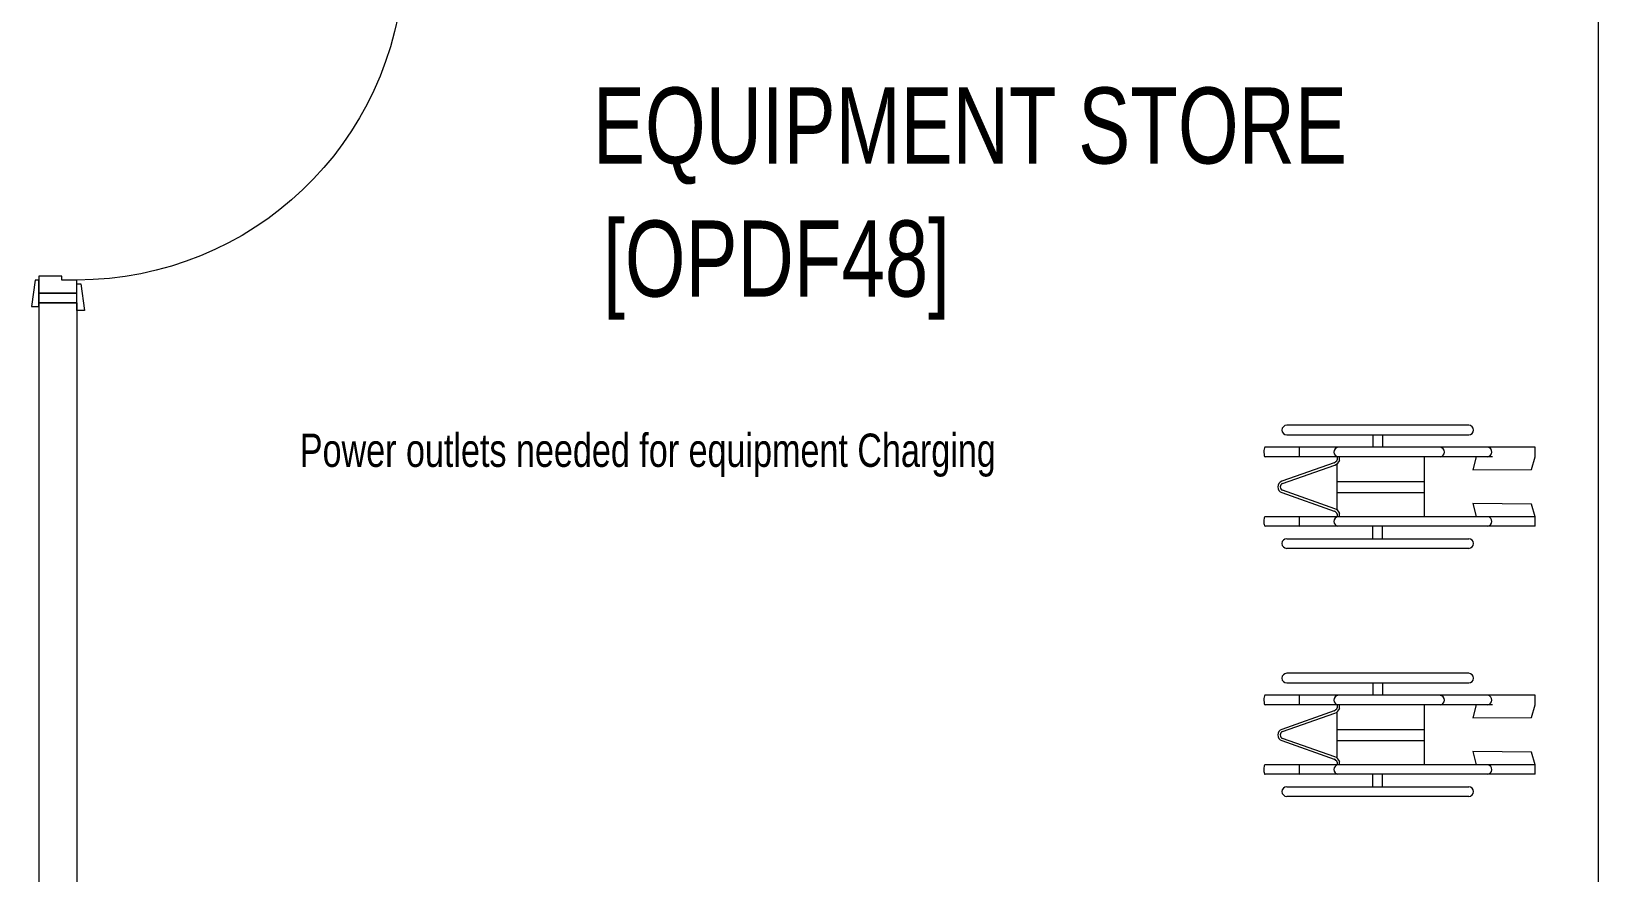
# Model space of a CAD drawing. Header units: millimetres. Extents: x -2143172 to 5255, y -610845 to 279739.
# Drawn here: x -1234111 to -1229991, y -17282 to -15071 of the extents above; entities that cross this region are included whole.
import ezdxf

# ---------------------------------------------------------------- set-up
doc = ezdxf.new("R2010")
doc.units = ezdxf.units.MM
doc.header["$LTSCALE"] = 30
doc.layers.get('0').update_dxf_attribs({"lineweight": 5})
for name, color, linetype, lineweight in [('72_EGR_BASE_TEXT', 7, 'Continuous', 5), ('72_EGR_EQP_TAG', 142, 'Continuous', 5), ('LOADING', 163, 'Continuous', 5), ('Walls', 32, 'Continuous', 5)]:
    doc.layers.add(name, color=color, linetype=linetype, lineweight=lineweight)
doc.layers.add('Wooden Joinery', color=7, linetype='Continuous', lineweight=5, true_color=0x521300)
doc.styles.add('X3G_ENTITY_257CFD', font='swisscl.ttf', dxfattribs={"height": 200})
doc.styles.add('X3G_ENTITY_9EC9', font='swisscl.ttf', dxfattribs={"height": 0.2})
doc.styles.add('X3G_ENTITY_9F38', font='swisscl.ttf', dxfattribs={"height": 0.2})

# ---------------------------------------------------------------- blocks, each defined once
blk = doc.blocks.new('A$C72370EFE')
at = {"layer": 'Wooden Joinery'}
for p, q in [((-0.01, -0.04), (-0.02, -0.04)), ((-0.01, -0.03), (-0.01, -0.07)), ((0, -0.03), (-0.01, -0.03)), ((0.04, -0.03), (0.05, -0.03)), ((0.05, -0.03), (0.05, -0.07)), ((0.05, -0.04), (0.06, -0.04)), ((-0.05, -0.07), (-0.05, -0.16)), ((-0.03, -0.07), (-0.03, -0.16)), ((-0.01, -0.06), (-0.02, -0.06)), ((0, -0.07), (-0.01, -0.07)), ((0.04, -0.07), (0.05, -0.07)), ((0.05, -0.06), (0.06, -0.06)), ((0.07, -0.07), (0.07, -0.16)), ((0.09, -0.07), (0.09, -0.16)), ((-0.01, -0.17), (-0.02, -0.17)), ((-0.01, -0.19), (-0.02, -0.19)), ((-0.01, -0.17), (-0.01, -0.19)), ((0.05, -0.17), (0.06, -0.17)), ((0.05, -0.17), (0.05, -0.19)), ((0.05, -0.19), (0.06, -0.19))]:
    blk.add_line(p, q, dxfattribs=at)
for centre, radius, start, end in [((-0.02, -0.07), 0.03, 90, 180), ((0.06, -0.07), 0.03, 0, 90), ((-0.02, -0.07), 0.01, 90, 180), ((0.06, -0.07), 0.01, 0, 90), ((-0.02, -0.16), 0.03, 180, 270), ((-0.02, -0.16), 0.01, 180, 270), ((0.06, -0.16), 0.01, 270, 0), ((0.06, -0.16), 0.03, 270, 0)]:
    blk.add_arc(centre, radius, start, end, dxfattribs=at)
blk = doc.blocks.new('A$C5DAD61B4')
at = {"layer": 'Wooden Joinery'}
for points in [[(80, 959.1), (80, 969.1), (10, 979.1), (10, 959.1)], [(940, 959.1), (940, 969.1), (1010, 979.1), (1010, 959.1)], [(70, 859.1), (70, 849.1), (0, 839.1), (0, 859.1)], [(120, 859.1), (120, 0), (80, 0), (80, 859.1)], [(950, 859.1), (950, 849.1), (1020, 839.1), (1020, 859.1)]]:
    blk.add_lwpolyline(points, close=True, dxfattribs=at)
for points in [[(45, 859.1), (45, 959.1), (20, 959.1), (20, 859.1), (45, 859.1)], [(45, 859.1), (80, 859.1), (80, 899.1), (90, 899.1), (90, 959.1), (45, 959.1), (45, 859.1)], [(975, 859.1), (940, 859.1), (940, 899.1), (930, 899.1), (930, 959.1), (975, 959.1), (975, 859.1)], [(975, 859.1), (975, 959.1), (1000, 959.1), (1000, 859.1), (975, 859.1)]]:
    blk.add_lwpolyline(points, dxfattribs=at)
blk.add_arc((80, 859.1), 860, 272.666, 0, dxfattribs=at)
at = {"layer": 'Wooden Joinery', "xscale": 999.9999999998854, "yscale": 999.9999999998854, "zscale": 999.9999999998854, "rotation": 180}
blk.add_blockref('A$C72370EFE', (120, 0), dxfattribs=at)
blk = doc.blocks.new('HF14449A-P')
for p, q in [((-0.2244, 0.0577), (-0.7026, 0.0577)), ((-0.05, 0), (-0.7602, 0)), ((-0.7026, 0.0323), (-0.2244, 0.0323)), ((-0.4762, 0.0321), (-0.4762, -0.0003)), ((-0.4508, 0.0321), (-0.4508, -0.0003)), ((-0.05, -0.0255), (-0.05, 0)), ((-0.1618, -0.0254), (-0.7597, -0.0254)), ((-0.578, -0.0409), (-0.7158, -0.0896)), ((-0.5699, -0.0249), (-0.5699, -0.0332)), ((-0.5636, -0.0346), (-0.5636, -0.0251)), ((-0.3406, -0.1837), (-0.3406, -0.0251)), ((-0.2045, -0.0254), (-0.2138, -0.0595)), ((-0.0589, -0.0584), (-0.05, -0.0255)), ((-0.7137, -0.0956), (-0.576, -0.047)), ((-0.5708, -0.044), (-0.5708, -0.1647)), ((-0.2138, -0.0595), (-0.0589, -0.0584)), ((-0.7158, -0.1192), (-0.578, -0.1678)), ((-0.576, -0.1618), (-0.7137, -0.1132)), ((-0.5708, -0.0899), (-0.3406, -0.0899)), ((-0.5708, -0.1189), (-0.3406, -0.1189)), ((-0.0589, -0.1493), (-0.2138, -0.1482)), ((-0.2138, -0.1482), (-0.2045, -0.1824)), ((-0.0499, -0.1827), (-0.0589, -0.1493)), ((-0.05, -0.1827), (-0.7602, -0.1827)), ((-0.5699, -0.1755), (-0.5699, -0.1837)), ((-0.5636, -0.1837), (-0.5636, -0.1742)), ((-0.05, -0.2078), (-0.05, -0.1827)), ((-0.05, -0.2078), (-0.7593, -0.2078)), ((-0.7026, -0.2404), (-0.2244, -0.2404)), ((-0.4762, -0.2401), (-0.4762, -0.2078)), ((-0.4508, -0.2401), (-0.4508, -0.2078)), ((-0.2244, -0.2658), (-0.7026, -0.2658))]:
    blk.add_line(p, q)
for centre, radius, start, end in [((-0.7026, 0.045), 0.0127, 90, 180), ((-0.7026, 0.045), 0.0127, 180, 270), ((-0.2244, 0.045), 0.0127, 0, 90), ((-0.2244, 0.045), 0.0127, 270, 0), ((-0.5661, -0.0128), 0.0127, 98.7333, 261.2512), ((-0.5848, -0.0258), 0.0166, 294.282, 333.3732), ((-0.5848, -0.0258), 0.023, 292.5926, 337.4074), ((-0.301, -0.0129), 0.0127, 279.8278, 82.5002), ((-0.7106, -0.1044), 0.0157, 109.4325, 250.5675), ((-0.7106, -0.1044), 0.00936, 109.4229, 250.5771), ((-0.5848, -0.183), 0.023, 22.5926, 67.4074), ((-0.5661, -0.1952), 0.0127, 98.7488, 261.2667), ((-0.5848, -0.183), 0.0166, 26.6268, 65.718), ((-0.7026, -0.2531), 0.0127, 90, 180), ((-0.2244, -0.2531), 0.0127, 0, 90), ((-0.7026, -0.2531), 0.0127, 180, 270), ((-0.2244, -0.2531), 0.0127, 270, 0)]:
    blk.add_arc(centre, radius, start, end)
for centre, ratio, start_param, end_param in [((-0.7597, -0.0126), 0.241377, 0.152696, 3.141593), ((-0.6698, -0.0127), 0.078125, 3.141593, 6.498142), ((-0.1758, -0.0125), 0.964579, 3.250377, 6.096807), ((-0.7597, -0.1952), 0.241678, 0.147741, 3.289334), ((-0.6698, -0.1954), 0.078125, 3.141593, 6.498142), ((-0.1758, -0.1951), 0.964579, 3.252899, 6.098308)]:
    blk.add_ellipse(centre, major_axis=(0, 0.0127), ratio=ratio, start_param=start_param, end_param=end_param)

msp = doc.modelspace()

# ---------------------------------------------------------------- linework, layer by layer
at = {"layer": 'Walls'}
for p, q in [((-1229990.9, -17344.7), (-1229990.9, -14269.7)), ((-1234090.9, -15784.7), (-1234090.9, -18264.7)), ((-1233990.9, -15784.7), (-1234090.9, -15784.7)), ((-1233990.9, -15784.7), (-1233990.9, -17344.7))]:
    msp.add_line(p, q, dxfattribs=at)

# ---------------------------------------------------------------- block references
at = {"layer": 'LOADING', "lineweight": 0, "xscale": 1000, "yscale": 1000, "zscale": 1000}
for p in [(-1230108.1, -16164.2, -0.1), (-1230108.1, -16816.2, -0.1)]:
    msp.add_blockref('HF14449A-P', p, dxfattribs=at)
at = {"layer": 'Wooden Joinery', "xscale": -1, "rotation": 90}
msp.add_blockref('A$C5DAD61B4', (-1233131.8, -14784.7), dxfattribs=at)

# ---------------------------------------------------------------- texts
at = {"layer": '72_EGR_BASE_TEXT', "char_height": 200, "attachment_point": 2}
for s, insert, style in [('EQUIPMENT STORE', (-1231643.6, -15218.6, 0), 'X3G_ENTITY_9EC9'), ('[OPDF48]', (-1232152.1, -15568.3), 'X3G_ENTITY_9F38')]:
    msp.add_mtext(s, dxfattribs=dict(at, insert=insert, style=style))
at = {"layer": '72_EGR_EQP_TAG', "color": 1, "insert": (-1232490.4, -16128.4, -0.1), "char_height": 87.473, "attachment_point": 2, "style": 'X3G_ENTITY_257CFD'}
msp.add_mtext('Power outlets needed for equipment Charging', dxfattribs=at)

doc.saveas('drawing.dxf')
